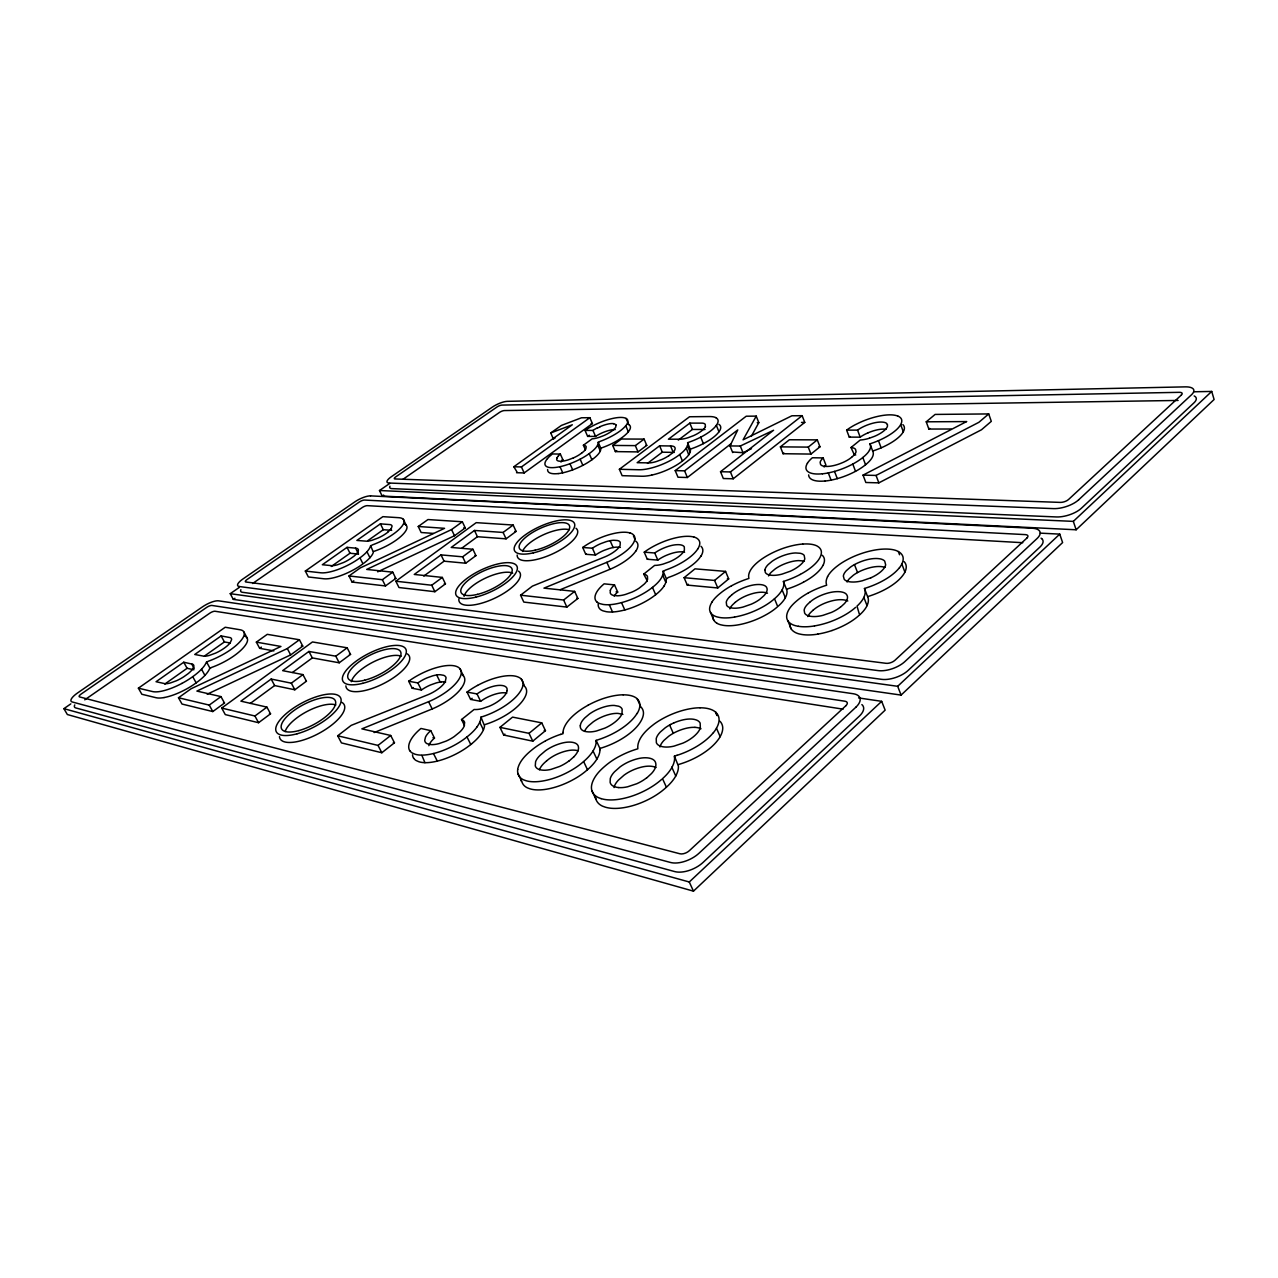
<?xml version="1.0" encoding="UTF-8"?>
<svg xmlns="http://www.w3.org/2000/svg" width="1278" height="1278" viewBox="0 0 1278 1278"><rect width="100%" height="100%" fill="white"/><g stroke="black" fill="none" stroke-linecap="round" stroke-linejoin="round"><path stroke-width="1.5" d="M563.039 732.438L563.007 733.7L560.611 734.467M477.557 685.407A39.938 16.215 -26.1 0 1 490.832 679.481A39.778 16.151 -26.1 0 1 503.692 676.174A37.861 15.368 -26.1 0 1 518.564 677.212A36.695 14.889 -26.1 0 1 521.36 679.161A39.538 16.039 -26.1 0 1 522.99 685.024A39.426 15.991 -26.1 0 1 519.747 692.309A37.749 15.32 -26.1 0 1 498.484 709.721A39.107 15.863 -26.1 0 1 483.212 716.415L480.959 717.134L484.538 725.856A39.011 16.167 -26.9 0 1 483.419 729.85A41.471 17.189 -26.9 0 1 480.863 734.307A37.861 15.703 -26.9 0 1 471.55 743.876M480.959 717.134L480.832 718.316A39.075 16.039 -26.9 0 1 479.697 722.278A41.551 17.045 -26.9 0 1 477.125 726.735M507.11 690.615L507.062 688.762A20.16 8.179 -26.1 0 0 504.299 686.03L503.772 685.855A23.164 9.393 -26.1 0 0 501.934 685.487L500.561 685.375A20.017 8.115 -26.1 0 0 493.244 686.334L491.391 686.861A23.691 9.617 -26.1 0 0 487.493 688.251L485.592 689.05A20.656 8.387 -26.1 0 0 477.029 693.938L467.029 692.085L470.608 699.417L480.624 701.318A20.624 8.451 -26.1 0 1 489.17 696.414L491.071 695.615A23.643 9.697 -26.2 0 1 494.953 694.242L496.807 693.714A19.985 8.179 -26.1 0 1 504.123 692.772L505.497 692.884A23.116 9.473 -26.2 0 1 506.775 693.123M507.11 690.615L506.439 692.74A20.144 8.179 -26.1 0 1 502.414 697.9L501.759 698.507A23.116 9.377 -26.1 0 1 499.554 700.312L498.771 700.887A20.16 8.179 -26.1 0 1 489.218 706.255L482.541 708.539A20.528 8.323 -26.1 0 1 474.122 709.482L461.534 719.53L464.489 725.505M614.047 787.567L614.207 786.897A22.94 10.895 -24.8 0 1 618.44 780.107L623.999 775.203A23.547 11.182 -24.8 0 1 634 769.58L635.102 769.148A26.918 12.812 -24.8 0 1 639.655 767.615L641.844 767.04A23.1 10.975 -24.8 0 1 650.662 766.209L651.54 766.305A26.902 12.796 -24.9 0 1 654.001 766.752L654.735 766.976A23.212 11.039 -24.8 0 1 656.061 767.503M370.588 545.546L373.352 552.256A30.624 9.649 -26.4 0 1 370.269 557.336L369.949 557.719A29.618 9.345 -26.4 0 1 362.968 563.838L359.965 557.831A29.666 9.25 -26.3 0 0 366.962 551.729L367.297 551.345A30.672 9.569 -26.3 0 0 370.412 546.265L372.281 544.939A30.129 9.313 -25.9 0 0 383.208 540.179A28.835 8.93 -25.9 0 0 400.813 527.622A30.177 9.329 -25.9 0 0 403.88 522.862A30.209 9.345 -25.9 0 0 403.289 519.267L403.145 519.108A28.723 8.882 -25.9 0 0 398.736 517.686L382.873 516.663L305.33 571.058L308.365 576.969L323.733 578.758A29.378 9.265 -26.4 0 0 332.104 578.119A30.752 9.697 -26.4 0 0 341.37 575.404A30.145 9.505 -26.4 0 0 352.536 570.371A27.796 8.77 -26.4 0 0 357.6 567.48A30.065 9.473 -26.4 0 0 361.754 564.716L362.297 564.317M610.357 590.308L610.213 592.848A19.026 7.333 -23.8 0 0 613.392 595.404L617.258 595.82A19.346 7.46 -23.8 0 0 625.453 594.446L632.019 592.065A18.835 7.269 -23.8 0 0 639.463 587.944L644.128 584.19A18.978 7.317 -23.8 0 0 646.396 581.602A19.282 7.444 -23.8 0 0 647.579 579.222L647.435 576.346A19.442 7.492 -23.8 0 0 643.713 574.126L654.655 565.387A19.122 7.253 -23.2 0 0 663.026 564.109L669.384 561.857A18.787 7.125 -23.2 0 0 678.123 557.016L678.794 556.505A21.534 8.163 -23.2 0 0 680.695 554.94L681.254 554.412A18.771 7.125 -23.2 0 0 684.401 550.099L684.305 546.92A18.771 7.125 -23.2 0 0 681.014 544.955L680.455 544.843A21.566 8.179 -23.2 0 0 678.506 544.668L677.1 544.684A18.659 7.061 -23.2 0 0 669.832 545.914L668.043 546.457A22.061 8.371 -23.2 0 0 664.352 547.815L662.563 548.566A19.25 7.301 -23.2 0 0 654.751 552.991L644.24 552.176L647.307 559.253L657.819 560.099A19.218 7.364 -23.2 0 1 665.614 555.658L667.404 554.924A22.03 8.451 -23.2 0 1 671.094 553.582L672.883 553.039A18.627 7.125 -23.2 0 1 680.136 551.824L681.557 551.824A21.534 8.243 -23.2 0 1 683.49 552L684.065 552.112A18.739 7.173 -23.2 0 1 684.593 552.24M651.684 475.096A31.135 10.448 -23 0 0 661.764 472.141A30.64 10.288 -23 0 0 673.155 467.013A28.02 9.409 -23 0 0 677.452 464.521A30.48 10.224 -23 0 0 681.861 461.47L682.356 461.086A30.049 10.08 -23 0 0 688.73 454.824L688.954 454.473A32.11 10.767 -23 0 0 690.136 452.124L690.232 451.821A30.209 10.128 -23 0 0 690.408 449.84L687.628 442.683L689.497 442.028A30.752 10.048 -22.7 0 0 700.711 437.156L701.398 436.804A29.394 9.617 -22.7 0 0 716.303 425.398L716.591 425.047M688.714 454.84L686.254 447.987A32.158 10.671 -23 0 0 687.452 445.655L687.548 445.335A30.257 10.048 -23 0 0 687.724 443.37L687.628 442.715M705.392 426.628L705.248 424.36A15.799 5.16 -22.6 0 0 702.421 423.13L689.832 423.114L668.426 439.201L681.126 439.201A15.863 5.192 -22.7 0 0 688.027 437.715L693.491 435.654A15.767 5.16 -22.7 0 0 699.577 432.347L700.184 431.948A18.307 5.991 -22.7 0 0 701.862 430.702L702.82 429.903A15.783 5.16 -22.6 0 0 705.392 426.628M428.833 745.665L429.264 744.547A20.895 8.658 -26.9 0 1 434.488 738.061L430.75 730.633L420.941 728.46A38.005 15.592 -26.9 0 0 412.938 736.655A40.225 16.518 -26.9 0 0 409.775 750.745M556.936 457.907L556.681 459.617A15.048 4.745 -23.9 0 0 559.013 461.134L559.429 461.182A17.557 5.527 -23.9 0 0 560.882 461.246L561.409 461.23A15.368 4.84 -23.9 0 0 568.295 459.84L573.439 457.875M164.031 697.58A31.615 10.24 -28.5 0 1 155.948 697.692L141.842 694.258L138.391 688.171L225.216 627.258L239.992 629.75A30.72 9.793 -27.9 0 1 243.97 632.035L247.197 638.153A32.349 10.432 -28 0 1 246.894 642.642A32.317 10.416 -28 0 1 242.868 648.297A30.88 9.952 -28 0 1 223.123 662.403A32.27 10.4 -28 0 1 211.605 667.42L209.496 668.905A32.956 10.655 -28.5 0 1 205.327 674.944L204.927 675.391A31.87 10.32 -28.5 0 1 196.812 682.388L195.55 683.315A32.349 10.464 -28.5 0 1 190.837 686.462A29.905 9.697 -28.5 0 1 185.31 689.641A32.429 10.496 -28.5 0 1 173.488 694.944A33.084 10.703 -28.5 0 1 164.063 697.548M592.449 459.361A27.637 8.802 -23.9 0 0 599.031 453.211A30.432 9.681 -23.9 0 0 600.309 451.006L600.42 450.719A28.42 9.042 -23.9 0 0 600.804 448.85L600.788 448.227M243.922 632.067A32.397 10.336 -27.9 0 1 243.619 636.524A32.365 10.32 -27.9 0 1 239.561 642.147A30.928 9.873 -27.9 0 1 219.768 656.237A32.317 10.304 -27.9 0 1 208.234 661.269L206.125 662.755A33.004 10.559 -28.4 0 1 201.924 668.761L201.525 669.209A31.918 10.224 -28.4 0 1 193.393 676.19L192.115 677.1A32.397 10.384 -28.4 0 1 187.387 680.247A29.953 9.601 -28.4 0 1 181.859 683.426M547.463 458.594A30.352 9.569 -23.9 0 0 545.722 461.038L545.578 461.326A28.979 9.138 -23.9 0 0 546.281 466.374A28.308 8.914 -23.9 0 0 555.515 467.444A27.157 8.563 -23.9 0 0 560.004 466.694A29.186 9.202 -23.9 0 0 569.956 463.722L570.611 463.467A29.378 9.25 -23.9 0 0 580.148 459.185A28.1 8.85 -23.9 0 0 589.206 453.626L589.733 453.227A27.669 8.722 -23.9 0 0 596.363 447.076A30.48 9.601 -23.9 0 0 597.657 444.888L597.769 444.6A28.451 8.962 -23.9 0 0 598.152 442.731L599.893 441.469A28.643 8.898 -23.5 0 0 611.076 436.533A27.733 8.627 -23.5 0 0 625.709 425.766M864.471 588.487L864.823 589.557A42.238 18.084 -21.1 0 1 864.088 596.874L863.864 597.417A40.896 17.525 -21.1 0 1 857.011 606.123L859.583 614.958L860.238 614.351A40.832 17.652 -21.1 0 0 867.059 605.612L867.283 605.069A42.174 18.227 -21.1 0 0 868.018 597.689L864.471 588.487L866.979 587.656A41.535 17.365 -20.5 0 0 882.235 581.139A40.161 16.806 -20.5 0 0 899.472 567.64M867.634 596.634L870.126 595.82A41.455 17.509 -20.5 0 0 885.366 589.302A40.081 16.933 -20.5 0 0 902.54 575.771A38.883 16.438 -20.5 0 0 904.904 572.113L905.144 571.617A41.455 17.509 -20.5 0 0 905.958 564.812A41.647 17.588 -20.5 0 0 904.041 561.585M899.536 567.624A38.963 16.294 -20.5 0 0 901.853 563.997L902.076 563.486A41.535 17.365 -20.5 0 0 902.923 556.729A41.727 17.461 -20.5 0 0 898.322 551.537A38.835 16.231 -20.5 0 0 894.073 549.923A41.2 17.237 -20.5 0 0 882.044 549.173A38.979 16.294 -20.5 0 0 875.047 550.019L874.152 550.179A41.215 17.237 -20.5 0 0 853.448 556.633A43.117 18.052 -20.5 0 0 846.611 560.02A38.628 16.135 -20.5 0 0 838.943 564.796L836.243 566.857A39.922 16.694 -20.5 0 0 827.537 576.65M751.496 448.674L742.997 452.716L732.965 452.013M732.693 452.588L729.994 445.942L737.773 429.919L684.593 470.847L675.215 470.624L677.995 477.237L687.372 477.509L731.208 443.61M783.686 582.433A40.337 16.614 -22.3 0 1 782.392 589.382L782.136 589.909A39.043 16.087 -22.3 0 1 774.5 598.743L777.727 606.603A38.979 16.215 -22.2 0 0 785.347 597.737L785.603 597.225A40.257 16.758 -22.3 0 0 786.849 590.244L783.414 581.442L785.778 580.659A39.618 15.991 -21.7 0 0 800.316 574.413M672.276 766.768L671.909 767.439A44.011 20.72 -24.8 0 1 663.298 777.951L662.515 778.653L666.413 787.232L667.18 786.513A43.915 20.879 -24.8 0 0 675.774 775.986L676.11 775.299A45.369 21.55 -24.8 0 0 678.378 766.001L674.417 756.145L677.052 755.298M391.228 528.725L392.058 526.185A15.416 4.777 -25.9 0 0 390.349 524.635L380.429 523.852L356.866 540.434L366.882 541.217A15.432 4.777 -25.9 0 0 372.249 540.195L378.096 538.022A15.368 4.761 -25.9 0 0 384.279 534.731L384.918 534.316A17.892 5.527 -25.9 0 0 386.755 533.038L387.841 532.191M751.288 436.373L758.812 422.667L756.225 416.117L746.224 416.213L675.215 470.624M756.225 416.117L743.077 439.824L791.897 415.781L802.153 415.685L804.757 422.411L733.221 478.787L723.316 478.515L720.536 471.71L773.589 430.239L740.297 446.022L729.994 445.942M517.702 769.532A42.446 18.978 -25.8 0 0 517.878 773.366L521.791 781.385A44.251 19.985 -25.8 0 0 524.044 785.475A40.097 18.1 -25.8 0 0 527.479 787.887L529.779 788.766A41.791 18.866 -25.8 0 0 544.316 789.532A43.468 19.617 -25.8 0 0 558.166 786.258A42.589 19.218 -25.8 0 0 574.141 779.117A39.346 17.796 -25.8 0 0 581.123 774.74A42.525 19.186 -25.8 0 0 586.65 770.41L587.401 769.787A41.966 18.946 -25.8 0 0 596.874 759.132L597.241 758.493A43.372 19.569 -25.8 0 0 599.957 749.771M587.481 769.707L583.631 761.528A42.046 18.803 -25.8 0 0 593.072 750.969L593.423 750.33A43.452 19.41 -25.8 0 0 596.187 741.655M690.312 449.153L692.181 448.498A30.704 10.144 -22.6 0 0 703.363 443.626L704.05 443.274A29.362 9.697 -22.6 0 0 718.923 431.836L719.21 431.501A30.608 10.112 -22.6 0 0 720.728 427.14A30.688 10.144 -22.6 0 0 718.859 424.328M812.856 610.373L810.508 612.625A21.311 9.218 -21.1 0 0 807.84 616.571M573.742 756.911L569.141 760.969M729.562 596.89L731.895 594.765M809.629 602.353L807.281 604.59A21.359 9.138 -21.2 0 0 804.15 610.133L804.629 613.057A21.582 9.25 -21.1 0 0 809.23 616.06M70.817 703.874L63.9 708.651L67.351 714.53L693.475 891.149L885.143 710.137L881.676 701.334L858.592 697.916M239.258 587.449L230.248 593.679L233.299 599.382L901.086 695.088L1062.609 542.559L1059.75 534.124L1040.228 533.134M389.822 483.388L379.486 490.528L382.202 496.072L1076.14 529.779L1214.1 399.503L1211.72 391.435L1194.147 391.771M63.9 708.651L689.273 881.996L881.676 701.334M230.248 593.679L897.683 686.302L1059.75 534.124M379.486 490.528L1073.328 521.376L1211.72 391.435M735.106 602.449L732.789 604.59A20.304 8.451 -22.3 0 0 729.802 608.839M1078.616 499.858L1191.479 394.79A18.02 6.678 -16.7 0 0 1185.329 386.867L507.382 401.34A11.598 3.243 -24.4 0 0 492.413 407.075L391.34 476.726A12.077 3.499 -25.4 0 0 389.135 483.036L1053.551 508.612A18.675 7.62 -17.7 0 0 1078.6 499.858M546.601 760.841L543.837 763.381A21.87 9.857 -25.8 0 0 539.46 769.771M666.317 787.296L665.646 787.903A42.797 20.368 -24.8 0 1 652.675 797.2A44.778 21.279 -24.8 0 1 635.853 804.693A45.529 21.63 -24.8 0 1 621.06 808.047A43.867 20.863 -24.8 0 1 605.165 807.121L602.593 806.178A42.094 20.017 -24.9 0 1 597.928 802.776A46.487 22.093 -24.8 0 1 595.899 799.181L591.938 790.778A44.442 20.927 -24.8 0 1 591.458 786.673A45.736 21.534 -24.8 0 1 594.605 777.759A42.302 19.905 -24.8 0 1 598.328 772.615L598.903 771.96A45.241 21.311 -24.8 0 1 604.27 766.752L604.941 766.177A43.548 20.48 -24.8 0 1 618.217 756.959L619.223 756.432A47.254 22.269 -24.8 0 1 627.242 752.582A44.091 20.752 -24.8 0 1 635.294 749.579L637.834 748.78L637.786 747.438A45.273 20.927 -23.8 0 1 640.597 737.997A42.749 19.745 -23.9 0 1 651.221 726.367L654.288 723.971A41.359 19.09 -23.9 0 1 662.851 718.571A46.184 21.375 -23.8 0 1 669.337 715.313L670.279 714.897A44.139 20.4 -23.9 0 1 692.021 708.443L692.964 708.3A41.854 19.33 -23.8 0 1 699.194 707.788L700.04 707.772M546.649 760.809L549.268 758.749A22.397 10.096 -25.8 0 1 558.869 753.413L559.924 752.998A25.56 11.55 -25.8 0 1 564.205 751.528L566.266 750.985A22.014 9.92 -25.8 0 1 574.445 750.138L575.244 750.218A25.64 11.582 -25.8 0 1 577.48 750.633L578.151 750.825M646.7 777.935L651.381 773.637A23.595 11.103 -24.8 0 0 654.144 770.075A23.435 11.039 -24.8 0 0 655.422 767.343L655.758 766.001A27.669 13.02 -24.9 0 0 655.87 764.068L655.502 762.359A23.26 10.943 -24.8 0 0 650.917 758.557L650.183 758.349A26.966 12.7 -24.8 0 0 647.722 757.902L646.844 757.822A23.148 10.895 -24.8 0 0 638.01 758.669L635.821 759.244A26.966 12.716 -24.8 0 0 631.268 760.793L630.166 761.225A23.595 11.103 -24.8 0 0 620.134 766.848L614.574 771.752A22.972 10.815 -24.8 0 0 610.293 778.51L610.117 782.296A23.228 10.927 -24.8 0 0 613.999 786.497L614.686 786.753A27.046 12.716 -24.8 0 0 617.018 787.344L618.728 787.567M840.461 607.242L844.407 603.599A21.934 9.393 -21.1 0 0 846.563 600.644A21.774 9.329 -21.1 0 0 847.394 598.439L847.506 597.385A25.704 11.007 -21.2 0 0 847.282 595.883L846.627 594.574A21.63 9.25 -21.1 0 0 841.403 591.938L840.636 591.81A25.065 10.735 -21.1 0 0 838.096 591.634L837.218 591.634A21.518 9.202 -21.1 0 0 828.527 592.88L826.419 593.471A25.065 10.751 -21.1 0 0 822.137 594.973L821.099 595.388A21.918 9.377 -21.1 0 0 812.025 600.42L809.773 602.226M851.627 457.284L853.656 455.495A17.78 6.438 -20.9 0 0 856.052 451.709L855.541 449.329A18.371 6.662 -20.9 0 0 851.02 447.524L860.238 440.015A18.116 6.438 -20.6 0 0 869.391 438.226M951.04 429.009L928.85 429.057L926.246 421.804L935.113 414.423L988.725 413.928L991.297 421.357L981.472 429.775L878.849 482.86L865.829 482.493L863.049 475.112L966.583 421.58M583.551 761.592L582.88 762.167A42.605 19.042 -25.8 0 1 577.241 766.544A39.426 17.652 -25.8 0 1 570.244 770.922A42.669 19.074 -25.8 0 1 554.269 778.078A43.548 19.458 -25.8 0 1 540.402 781.353A41.87 18.723 -25.8 0 1 525.849 780.65L523.549 779.804A40.177 17.956 -25.8 0 1 520.114 777.423A44.347 19.825 -25.7 0 1 517.878 773.366M774.436 598.791L773.861 599.286A39.554 16.31 -22.3 0 1 768.973 603.056A36.599 15.112 -22.3 0 1 762.71 606.938A39.618 16.326 -22.3 0 1 747.918 613.568A40.433 16.662 -22.3 0 1 734.562 617.05M988.725 413.928L978.884 422.315L876.053 475.432L863.049 475.112M812.984 610.245L815.236 608.456A21.886 9.457 -21.1 0 1 824.294 603.408L825.332 602.992A25.017 10.831 -21.1 0 1 829.614 601.507L831.706 600.916A21.486 9.281 -21.1 0 1 840.381 599.686L841.275 599.701A25.017 10.831 -21.1 0 1 843.815 599.893L844.582 600.005A21.582 9.329 -21.1 0 1 847.777 601.011M624.782 609.973A36.838 14.346 -23.8 0 0 644.256 602.162A35.64 13.882 -23.8 0 0 655.662 594.717L656.365 594.158A35.129 13.691 -23.7 0 0 664.081 586.027M413.673 758.189A36.806 15.256 -27 0 0 416.117 760.522L418.864 761.736A40.001 16.582 -26.9 0 0 424.935 762.678L425.622 762.678A37.397 15.512 -27 0 0 430.814 762.327A41.263 17.093 -26.9 0 0 437.3 761.113A39.714 16.454 -26.9 0 0 458.003 752.95A38.436 15.943 -26.9 0 0 470.767 744.531L471.566 743.876M597.018 602.018A34.202 13.195 -23.8 0 0 599.909 603.647L602.928 604.398A37.174 14.33 -23.8 0 0 609.255 604.718L609.957 604.67A34.746 13.403 -23.8 0 0 615.165 604.031A38.34 14.777 -23.8 0 0 621.523 602.625A36.902 14.234 -23.8 0 0 641.045 594.829A35.704 13.77 -23.8 0 0 652.467 587.385L653.17 586.826A35.193 13.579 -23.7 0 0 660.918 578.71A38.532 14.857 -23.8 0 0 662.675 575.068A36.247 13.978 -23.8 0 0 663.09 571.873L665.151 570.212A36.423 13.802 -23.2 0 0 679.433 563.965A35.161 13.339 -23.2 0 0 697.804 548.885M928.85 429.057L929.681 428.37M424.935 762.678L421.772 755.122A37.461 15.384 -26.9 0 0 426.964 754.755A41.327 16.949 -26.9 0 0 433.466 753.525A39.778 16.326 -26.9 0 0 454.201 745.33A38.5 15.815 -26.9 0 0 466.997 736.911L467.796 736.272A37.941 15.576 -26.9 0 0 477.173 726.719M825.205 481.023A32.285 11.837 -20.9 0 0 831.083 480.129A35.8 13.099 -20.9 0 0 837.298 478.643L838.08 478.419A33.787 12.381 -20.9 0 0 843.496 476.662A35.033 12.828 -20.9 0 0 855.541 471.326L856.244 470.943A32.461 11.901 -20.9 0 0 861.532 467.732A34.554 12.652 -20.9 0 0 865.557 464.745L866.149 464.249A32.829 12.013 -20.9 0 0 872.267 457.364A35.065 12.828 -20.9 0 0 872.986 451.805L869.967 443.865L872.091 443.131A33.244 11.806 -20.6 0 0 878.465 440.638L879.248 440.303A35.097 12.46 -20.6 0 0 884.616 437.715A33.036 11.726 -20.6 0 0 900.655 424.631M532.782 741.16L545.45 730.665L541.744 722.869L512.558 717.118L499.954 727.358L503.692 735.026L532.782 741.16L529.028 733.348L499.954 727.358M717.757 587.96L728.684 578.902L725.553 571.394L695.008 568.838L684.113 577.688L687.276 585.084L717.757 587.96L714.578 580.436L684.113 577.688M822.409 473.803A32.349 11.726 -21 0 0 828.304 472.908A35.864 12.988 -20.9 0 0 834.518 471.406L835.301 471.183A33.851 12.269 -21 0 0 840.732 469.409A35.081 12.716 -21 0 0 852.793 464.058L853.496 463.674A32.525 11.79 -20.9 0 0 858.784 460.479A34.602 12.54 -21 0 0 862.826 457.492L863.417 456.997A32.877 11.917 -20.9 0 0 869.567 450.144M529.028 733.348L541.744 722.869M714.578 580.436L725.553 571.394M851.02 447.524L854.119 454.345M503.692 735.026L504.858 734.083M687.276 585.084L688.283 584.254M735.249 602.321L737.454 600.612A20.799 8.658 -22.2 0 1 746.176 595.804L747.167 595.404A23.739 9.889 -22.2 0 1 751.224 593.982L753.189 593.407A20.432 8.499 -22.2 0 1 761.273 592.225L762.087 592.225A23.803 9.92 -22.3 0 1 764.404 592.401L765.778 592.641A20.432 8.499 -22.2 0 1 767.487 593.216M732.022 594.637L734.243 592.928A20.831 8.579 -22.3 0 1 742.997 588.12L743.972 587.72A23.787 9.809 -22.3 0 1 748.045 586.283L750.01 585.723A20.48 8.435 -22.3 0 1 758.11 584.509L758.924 584.509A23.851 9.841 -22.3 0 1 761.241 584.669L762.599 584.909A20.464 8.435 -22.3 0 1 766.544 587.257L767.024 588.503A24.458 10.08 -22.3 0 1 767.104 589.925L766.928 590.931A20.72 8.547 -22.3 0 1 763.781 595.82L759.867 599.286A20.272 8.371 -22.3 0 1 751.24 604.19L743.109 607.034A20.48 8.451 -22.3 0 1 734.946 608.216L733.348 608.168A23.915 9.841 -22.3 0 1 731.128 607.881L730.473 607.737A20.464 8.435 -22.3 0 1 726.655 605.325L726.255 602.146A20.336 8.387 -22.3 0 1 729.546 596.89M810.955 454.073L819.965 446.821L817.297 439.872L789.405 439.76L780.395 446.869L783.094 453.722L810.955 454.073L808.255 447.108L780.395 446.869M808.255 447.108L817.297 439.872M643.713 574.126L647.339 580.947M851.563 457.348L849.694 458.754A17.876 6.486 -20.9 0 1 846.148 460.911A17.588 6.374 -20.9 0 1 842.937 462.476L840.317 463.547A21.263 7.7 -21 0 1 837.585 464.505L836.707 464.777A18.291 6.63 -21 0 1 827.809 466.422L827.09 466.438A20.895 7.572 -20.9 0 1 825.061 466.358L824.47 466.294A17.924 6.502 -21 0 1 820.572 464.473L820.156 462.444A17.972 6.518 -21 0 1 820.955 460.479A18.435 6.678 -21 0 1 823.176 457.923L825.907 465.032A18.403 6.741 -20.9 0 0 824.118 466.981M783.094 453.722L783.925 453.067M408.672 681.238L417.858 682.931A19.809 7.668 -26.7 0 1 427.044 677.867L432.539 675.902A19.33 7.476 -26.6 0 1 436.661 674.976L437.427 674.864A19.362 7.492 -26.6 0 1 440.239 674.72L443.69 675.327A19.346 7.492 -26.6 0 1 446.07 677.883L445.239 681.669A19.33 7.492 -26.6 0 1 441.166 686.558L440.527 687.133A21.982 8.499 -26.7 0 1 438.466 688.778A20.304 7.86 -26.7 0 1 428.306 694.593L351.194 725.377L337.68 735.777L341.434 742.901L381.818 752.742L394.455 742.79L390.701 735.473L361.85 728.859L429.216 701.446A36.487 14.122 -26.7 0 0 457.652 681.174A37.861 14.649 -26.7 0 0 461.086 674.289A37.909 14.665 -26.7 0 0 459.952 668.745A35.145 13.595 -26.6 0 0 457.556 666.876A36.311 14.042 -26.6 0 0 443.77 665.982A38.244 14.809 -26.7 0 0 431.597 669.193A38.228 14.809 -26.7 0 0 418.098 675.295A35.688 13.802 -26.7 0 0 408.672 681.238L412.219 688.267L421.405 690.024A19.777 7.732 -26.7 0 1 430.558 684.944L436.054 682.995A19.282 7.54 -26.7 0 1 440.191 682.069L440.942 681.957M620.373 547.383L616.747 547.112A17.972 6.614 -23.9 0 0 609.095 548.55L603.855 550.451A18.419 6.789 -23.9 0 0 595.468 555.051L585.755 554.285L582.704 547.479L592.417 548.214A18.451 6.725 -23.9 0 1 600.82 543.613L606.076 541.696A18.004 6.566 -23.9 0 1 610.117 540.69A17.908 6.534 -23.9 0 1 613.728 540.259L617.338 540.498A18.02 6.582 -23.9 0 1 620.261 542.367L620.118 545.402A18.004 6.566 -23.9 0 1 616.891 549.54L616.331 550.035A20.464 7.46 -23.9 0 1 614.542 551.473A18.914 6.901 -23.9 0 1 605.261 556.729L532.399 586.123L520.577 595.197L523.804 602.082L566.857 607.098L577.864 598.455L574.653 591.379L543.949 588.136L607.481 562.064A33.979 12.397 -23.9 0 0 632.674 544.204A35.257 12.86 -23.9 0 0 634.91 538.533M337.68 735.777L378.016 745.409L390.701 735.473M520.577 595.197L563.63 600.021L574.653 591.379M720.536 471.71L730.441 471.949L802.153 415.685M686.03 448.338A30.081 9.984 -23 0 1 679.704 454.521L679.225 454.888A30.528 10.144 -23 0 1 674.736 458.003A28.052 9.329 -23 0 1 670.423 460.495A30.688 10.192 -23 0 1 659.017 465.623A31.183 10.352 -23 0 1 648.92 468.595A29.873 9.92 -23 0 1 638.952 469.761L619.367 469.282L622.13 475.672L641.716 476.231A29.825 10.016 -23 0 0 651.668 475.112M668.905 455.687L671.637 453.594A16.263 5.4 -23 0 0 674.848 449.776L675.04 449.121A18.835 6.246 -23 0 0 675.04 447.891L674.816 447.38A15.991 5.304 -23 0 0 671.589 445.99L659.608 445.814L637.147 462.7L649.767 462.892A15.975 5.304 -23 0 0 656.684 461.438L662.18 459.361A15.767 5.24 -23 0 0 668.793 455.687M581.586 453.163L579.365 454.712A14.969 4.713 -23.9 0 1 576.202 456.55L575.531 456.901A14.969 4.713 -23.9 0 1 573.375 457.907M647.467 463.387L662.292 452.188L674.273 452.412M678.314 440.111L692.436 429.44L705.025 429.504M581.602 453.147L583.119 451.949A15.112 4.761 -23.9 0 0 585.005 450.096A14.937 4.697 -23.9 0 0 585.899 448.754L586.187 446.741A15.432 4.856 -23.9 0 0 583.407 445.223L592.161 438.833A15.208 4.729 -23.5 0 0 599.302 437.3L603.599 435.67A14.809 4.601 -23.5 0 0 606.315 434.408A14.969 4.649 -23.5 0 0 610.564 431.932L611.124 431.565A17.093 5.304 -23.6 0 0 612.673 430.398L613.136 430.015A14.889 4.633 -23.5 0 0 615.804 426.932L615.932 424.775M638.01 451.901L646.748 445.383L644.096 439.105L621.412 439.009L612.705 445.431L615.373 451.613L638.01 451.901L635.342 445.623L612.705 445.431M619.367 469.282L689.545 416.756L709.434 416.564A29.138 9.521 -22.6 0 1 715.776 417.618M635.342 445.623L644.096 439.105M292.502 672.452L312.311 657.914L339.213 662.787L350.539 654.384L347.153 647.802L312.471 641.955L221.701 708.076L225.279 714.594L258.555 722.709L270.537 713.811L266.926 707.133L240.903 701.159L271.16 679.049L291.336 683.171L302.934 674.608L306.416 681.222L294.835 689.785L274.642 685.551L250.264 703.443M462.077 547.974L477.413 536.712L506.072 538.837L516.088 531.408L513.149 525.034L476.231 522.654L395.845 581.218L398.976 587.529L434.887 591.714L445.447 583.87L442.316 577.416L414.264 574.445L441.038 554.892L462.652 556.825L472.908 549.252L475.927 555.642L465.703 563.215L444.073 561.186L423.801 576.074M221.701 708.076L254.929 715.999L266.926 707.133M302.934 674.608L282.662 670.646L308.925 651.445L335.794 656.189L347.153 647.802M395.845 581.218L431.74 585.244L442.316 577.416M472.908 549.252L451.214 547.447L474.473 530.45L503.101 532.447L513.149 525.034M615.373 451.613L616.731 450.607M558.214 473.595A27.11 8.642 -23.9 0 0 562.735 472.828A29.154 9.281 -23.9 0 0 572.688 469.873L573.327 469.617A29.33 9.329 -23.9 0 0 582.848 465.352A28.068 8.93 -23.9 0 0 591.89 459.776L592.433 459.393M273.859 650.901L259.674 648.329L256.351 642.131L280.936 646.46L191.125 688.73L178.489 697.756L182.003 704.05L212.803 711.558L224.497 703.044L220.966 696.606L196.892 691.078L287.31 648.553L299.435 639.767L302.758 646.109L290.665 654.911L207.196 694.194M433.322 533.405L421.149 532.511L418.241 526.488L444.568 528.325L360.22 567.943L348.99 575.963L352.073 582.065L385.477 585.947L395.829 578.423L392.745 572.177L366.69 569.429L451.565 529.571L462.348 521.759L465.256 527.926L454.505 535.738L377.681 571.825M178.489 697.756L209.241 705.089L220.966 696.606M348.99 575.963L382.362 579.701L392.745 572.177M554.971 438.194L553.326 438.817L550.738 432.954L572.32 424.775L513.836 466.758L517.175 472.269M516.536 472.716L524.14 472.94L592.401 423.593L589.845 417.698L581.49 417.778L561.393 425.43L550.738 432.954M513.836 466.758L521.424 466.949L589.845 417.698M259.674 648.329L261.367 647.115M352.073 582.065L353.83 580.803M256.351 642.131L267.262 634.335L299.435 639.767M418.241 526.488L427.954 519.555L462.348 521.759M359.294 558.31L358.83 558.63A30.113 9.393 -26.3 0 1 354.581 561.457A27.828 8.69 -26.3 0 1 349.501 564.365A30.177 9.409 -26.3 0 1 338.335 569.381A30.784 9.601 -26.3 0 1 329.085 572.097A29.426 9.186 -26.3 0 1 320.682 572.784L305.33 571.058M553.326 438.817L554.317 438.114M164.814 684.049L187.099 668.298L193.905 669.768M204.464 656.045L224.401 641.955L230.216 642.994M331.29 566.458L349.996 553.246L358.223 554.045M367.729 540.706L383.304 529.715L391.691 530.322M183.744 662.228L156.044 681.717L165.134 683.714A16.774 5.384 -28.4 0 0 170.453 682.931L176.572 680.695A16.614 5.32 -28.4 0 0 183.904 676.685L187.962 673.794A16.981 5.431 -28.4 0 0 192.227 669.624L192.818 668.761A20.049 6.422 -28.4 0 0 193.489 667.515L193.825 666.413A16.758 5.368 -28.4 0 0 192.706 664.24L183.744 662.228L187.099 668.298M221.142 635.917L194.751 654.48L204.049 656.221A16.55 5.288 -27.9 0 0 209.384 655.406L215.455 653.17A16.486 5.256 -27.9 0 0 222.116 649.607L222.819 649.144A19.186 6.118 -27.9 0 0 224.88 647.722L226.126 646.764A16.534 5.272 -27.9 0 0 230.2 642.754L231.59 639.687A16.534 5.272 -27.9 0 0 230.344 637.658L221.142 635.917L224.401 641.955M347.041 547.351L322.328 564.732L332.2 565.707A15.592 4.872 -26.3 0 0 337.568 564.732L343.447 562.544A15.432 4.824 -26.3 0 0 350.22 558.853L353.846 556.281A15.879 4.952 -26.3 0 0 356.131 554.221A15.767 4.92 -26.3 0 0 357.393 552.687L357.84 551.952A18.627 5.815 -26.4 0 0 358.271 550.914L358.383 550.019A15.576 4.856 -26.3 0 0 356.77 548.358A16.933 5.288 -26.3 0 0 355.588 548.15L347.041 547.351L349.996 553.246M233.299 599.382L234.912 598.264M382.202 496.072L383.656 495.065M84.747 699.833L209.736 613.216A4.313 1.31 -27.6 0 1 215.039 611.251L843.097 709.162M252.645 583.487L362.153 507.59A4.042 1.198 -25.9 0 1 367.265 505.657L1022.751 542.703M402.937 479.33L499.458 412.443A3.834 1.086 -24.4 0 1 504.411 410.558L1178.108 400.445M626.044 418.449A27.509 8.547 -23.5 0 0 612.114 418.577A29.17 9.074 -23.5 0 0 602.401 421.532A29.202 9.09 -23.5 0 0 592.593 425.925A27.126 8.435 -23.5 0 0 585.915 429.839L585.036 430.414L587.64 436.389L588.503 435.798A27.094 8.499 -23.5 0 1 589.398 435.223M808.431 592.88L809.325 592.401A43.915 18.835 -21.1 0 1 816.706 588.87A40.976 17.541 -21.1 0 1 824.262 585.995L826.674 585.196L826.387 584.158A42.286 17.684 -20.5 0 1 827.617 576.634M545.323 741L544.38 741.512A41.487 18.531 -25.8 0 0 531.52 750.234L530.849 750.777A41.215 18.419 -25.8 0 0 521.536 760.554A43.5 19.458 -25.8 0 0 517.686 769.532M659.959 746.943A22.876 10.671 -23.9 0 1 664.017 740.329L668.698 736.256A22.844 10.655 -23.8 0 1 673.298 733.3L674.273 732.773A22.844 10.655 -23.8 0 1 677.356 731.288L679.497 730.393A26.598 12.429 -23.8 0 1 683.97 728.875L685.056 728.572A22.764 10.607 -23.8 0 1 694.928 727.358M673.666 722.997L675.822 722.102A26.646 12.333 -23.9 0 1 680.295 720.584L681.382 720.281A22.812 10.528 -23.8 0 1 691.27 719.035L692.133 719.099A26.439 12.221 -23.9 0 1 694.625 719.482L696.063 719.881A22.828 10.543 -23.8 0 1 700.152 723.14L700.328 727.821A22.796 10.543 -23.8 0 1 696.574 733.828L695.168 735.233A26.455 12.205 -23.9 0 1 692.724 737.326L691.845 737.981A22.748 10.512 -23.8 0 1 682.979 743.109L673.953 746.144A22.844 10.559 -23.9 0 1 665.055 747.023L663.33 746.847A26.55 12.253 -23.8 0 1 660.966 746.32L660.279 746.08A22.716 10.496 -23.9 0 1 656.365 742.71L656.221 738.62A22.908 10.591 -23.9 0 1 660.295 732.038L664.991 727.981A22.892 10.575 -23.9 0 1 669.592 725.025L670.583 724.482M731.527 585.787L732.39 585.324A40.401 16.662 -22.3 0 1 746.624 579.19L748.908 578.439L748.732 577.448A40.305 16.279 -21.7 0 1 750.442 570.308A37.877 15.288 -21.7 0 1 769.276 554.476A39.57 15.975 -21.7 0 1 782.535 548.55A38.995 15.735 -21.7 0 1 789.373 546.425A40.928 16.534 -21.7 0 1 795.363 545.035L796.226 544.875A36.838 14.857 -21.7 0 1 802.728 544.045M847.074 582.001A21.359 9.026 -20.5 0 1 849.439 578.646L853.432 575.164A21.343 9.01 -20.5 0 1 857.538 572.56L858.449 572.081A21.343 9.01 -20.5 0 1 861.324 570.675L863.273 569.876A24.841 10.512 -20.5 0 1 867.49 568.406L868.529 568.087A21.263 8.978 -20.5 0 1 878.194 566.505L879.088 566.505A24.649 10.416 -20.5 0 1 881.628 566.649L883.146 566.873A21.279 8.978 -20.5 0 1 885.079 567.4M870.845 577.8L862.346 580.755A21.327 8.93 -20.5 0 1 853.608 582.033L851.851 582.001A24.793 10.352 -20.5 0 1 849.407 581.762L848.672 581.618A21.215 8.882 -20.5 0 1 844.199 579.254L843.352 576.09A21.391 8.946 -20.5 0 1 846.324 570.691L850.333 567.224A21.375 8.93 -20.5 0 1 854.471 564.604L855.365 564.125A21.375 8.93 -20.5 0 1 858.193 562.767L860.206 561.921A24.889 10.416 -20.5 0 1 864.423 560.435L865.462 560.131A21.295 8.898 -20.5 0 1 875.142 558.518L876.021 558.502A24.681 10.336 -20.6 0 1 878.577 558.646L880.079 558.853A21.311 8.914 -20.5 0 1 884.711 561.138L885.654 564.764A21.295 8.914 -20.5 0 1 882.89 569.684L881.724 570.867A24.697 10.32 -20.6 0 1 879.631 572.656L878.865 573.231A21.247 8.882 -20.5 0 1 870.845 577.8M872.65 451.054L874.775 450.319A33.18 11.901 -20.5 0 0 881.149 447.843L881.932 447.508A35.049 12.556 -20.5 0 0 887.267 444.92A32.988 11.837 -20.5 0 0 903.274 431.804M560.243 589.701L610.58 569.045A33.931 12.508 -23.9 0 0 635.709 551.169M374.15 732.55L432.843 708.683A36.423 14.25 -26.7 0 0 461.198 688.395M599.893 426.724L600.596 426.421A17.381 5.416 -23.5 0 1 603.52 425.318L604.238 425.079A14.857 4.617 -23.5 0 1 610.564 423.625L611.651 423.561A17.093 5.32 -23.6 0 1 613.12 423.577L613.552 423.609M868.05 432.827L868.896 432.475A20.72 7.444 -20.5 0 1 872.411 431.181L873.273 430.894A17.668 6.342 -20.5 0 1 881.357 429.216L882.81 429.136A20.336 7.301 -20.5 0 1 884.855 429.168A17.828 6.39 -20.5 0 1 886.037 429.28M373.543 551.505L375.237 550.914A30.097 9.409 -25.9 0 0 386.148 546.169A28.787 9.01 -25.9 0 0 403.72 533.581A30.129 9.409 -25.9 0 0 406.771 528.804A30.161 9.425 -25.9 0 0 406.164 525.178L403.305 519.267M664.033 586.027A38.468 14.985 -23.8 0 0 665.822 582.353A36.183 14.09 -23.8 0 0 666.237 579.142L668.298 577.48A36.375 13.93 -23.2 0 0 682.548 571.25A35.097 13.451 -23.2 0 0 700.855 556.122M786.577 589.238L788.925 588.455A39.554 16.119 -21.6 0 0 803.447 582.209M484.65 724.674L486.918 723.939A39.043 15.991 -26.1 0 0 502.158 717.277A37.685 15.448 -26.1 0 0 523.325 699.833A39.362 16.135 -26.2 0 0 526.552 692.532A39.474 16.167 -26.2 0 0 524.891 686.606A36.631 15.001 -26.1 0 0 524.635 686.302M869.391 438.21L874.599 436.293A17.764 6.31 -20.6 0 0 882.539 431.9L883.114 431.469A20.368 7.221 -20.6 0 0 884.743 430.095L885.207 429.648A17.732 6.294 -20.6 0 0 887.491 426.021L887.411 424.631M596.155 741.671L596.155 740.377L598.631 739.579A42.478 18.691 -24.9 0 0 614.255 732.901A40.608 17.876 -24.9 0 0 637.099 713.332M599.941 749.771L599.925 748.477L602.401 747.678A42.398 18.835 -24.9 0 0 617.993 741.016A40.529 18.02 -24.9 0 0 640.757 721.415A42.414 18.851 -24.9 0 0 643.473 713.38A42.478 18.882 -24.9 0 0 640.773 706.83L637.179 698.81A42.557 18.723 -24.9 0 1 637.147 713.539M678.219 764.627L680.854 763.797A44.379 20.704 -23.8 0 0 697.277 756.8A42.909 20.033 -23.8 0 0 717.086 741.096A41.631 19.442 -23.8 0 0 720.169 736.671L716.479 728.204A44.714 20.656 -23.9 0 0 719.067 719.083A44.682 20.656 -23.9 0 0 715.6 712.15A41.583 19.202 -23.8 0 0 711.734 709.753A44.123 20.4 -23.9 0 0 700.024 707.788M598.232 603.839A37.254 14.505 -23.8 0 0 600.197 609.271A34.139 13.307 -23.8 0 0 603.168 610.9L606.187 611.667A37.11 14.457 -23.8 0 0 612.529 612.002L613.216 611.954A34.682 13.515 -23.8 0 0 618.424 611.331A38.276 14.905 -23.8 0 0 624.782 609.941L621.523 602.625M591.091 423.609L592.401 423.593M757.247 422.667L758.812 422.667M801.498 422.427L804.757 422.411M926.246 421.804L966.551 421.58M585.036 430.414L592.96 430.414A15.288 4.745 -23.5 0 1 597.161 427.986M868.05 432.827A18.164 6.518 -20.5 0 0 860.19 437.156L849.279 437.124L846.627 430.127L857.554 430.111A18.196 6.454 -20.6 0 1 865.414 425.782L866.26 425.43A20.752 7.38 -20.6 0 1 869.791 424.136L870.653 423.849A17.7 6.278 -20.6 0 1 878.737 422.155L880.207 422.059A20.368 7.237 -20.6 0 1 882.235 422.091A17.86 6.342 -20.6 0 1 886.692 423.481L887.411 424.631M587.64 436.389L595.58 436.405A15.272 4.792 -23.5 0 1 599.749 433.993A15.336 4.824 -23.5 0 1 602.481 432.715L603.2 432.427A17.365 5.463 -23.5 0 1 606.107 431.325L606.826 431.085A14.841 4.665 -23.5 0 1 613.152 429.648L614.239 429.584A17.077 5.368 -23.5 0 1 615.245 429.584M645.757 445.367L646.748 445.383M818.751 446.821L819.965 446.821M823.176 457.923L812.361 457.748A32.845 11.901 -21 0 0 807.408 463.243M560.946 462.029A15.464 4.92 -23.9 0 1 563.039 460.112L560.355 454.073L552.511 453.946A27.589 8.69 -23.9 0 0 547.431 458.594M561.809 460.08L563.023 460.112M370.524 495.88L1032.304 528.245A18.93 7.987 -18.2 0 1 1037.001 538.581L904.856 661.605A19.793 9.17 -20.1 0 1 878.194 670.615L239.321 586.538M443.77 681.829L445.639 682.021M463.738 527.814L465.256 527.926M514.874 531.313L516.088 531.408M694.928 727.358L695.807 727.422A26.391 12.317 -23.9 0 1 698.283 727.821L699.737 728.236A22.78 10.623 -23.8 0 1 700.983 728.764M475.033 555.563L475.927 555.642M727.342 578.79L728.684 578.902M614.207 596.091A19.378 7.54 -23.8 0 1 617.689 592.065L614.494 584.893L604.127 583.838A35.241 13.579 -23.8 0 0 597.513 590.819A37.302 14.393 -23.8 0 0 596.954 602.05M616.06 591.89L617.689 592.065M394.758 578.295L395.829 578.423M444.265 583.742L445.447 583.87M576.634 598.312L577.864 598.455M301.352 645.869L302.758 646.109M349.389 654.176L350.539 654.384M798.478 626.332L795.763 625.773A39.187 16.806 -21.2 0 1 790.523 623.488A43.308 18.547 -21.1 0 1 787.903 620.868A41.295 17.684 -21.1 0 1 786.721 617.721A42.509 18.212 -21.1 0 1 788.318 610.596A39.298 16.822 -21.2 0 1 791.162 606.363L791.625 605.82A42.046 18.02 -21.1 0 1 796.114 601.411L796.689 600.916A40.481 17.333 -21.1 0 1 808.415 592.88M305.57 681.046L306.416 681.222M544.172 730.409L545.45 730.665M809.23 616.044L809.964 616.204A25.129 10.751 -21.1 0 0 812.393 616.507L814.15 616.571A21.518 9.218 -21.1 0 0 822.92 615.357L831.515 612.386A21.279 9.122 -21.1 0 0 840.285 607.226M432.954 737.71L434.488 738.061M223.522 702.804L224.497 703.044M269.434 713.555L270.537 713.811M393.304 742.518L394.455 742.79M138.391 688.171L152.465 691.542A31.662 10.144 -28.4 0 0 160.565 691.398A33.132 10.607 -28.4 0 0 170.022 688.746A32.477 10.4 -28.4 0 0 181.859 683.426M601.171 798.654L598.615 797.712A42.174 19.857 -24.9 0 1 593.951 794.357A46.583 21.934 -24.8 0 1 591.938 790.778M406.18 525.178L406.005 525.002A28.675 8.962 -25.9 0 0 405.845 524.843M191.652 663.889L194.176 668.49M209.241 705.089L212.803 711.558M192.722 676.669L196.157 682.867M201.525 669.209L204.927 675.391M206.493 661.86L209.864 668.011M254.929 715.999L258.555 722.709M271.16 679.049L274.642 685.551M291.336 683.171L294.835 689.785M287.31 648.553L290.665 654.911M308.925 651.445L312.311 657.914M335.794 656.189L339.213 662.787M378.016 745.409L381.818 752.742M433.466 753.525L437.316 761.113M428.577 701.718L432.204 708.955M417.858 682.931L421.405 690.024M355.588 548.15L358.559 554.093M382.362 579.701L385.477 585.947M366.962 551.729L369.949 557.719M436.661 674.976L440.175 682.069M466.997 736.911L470.783 744.531M479.697 722.278L483.419 729.85M380.429 523.852L383.304 529.715M477.029 693.938L480.624 701.318M459.968 668.729L463.467 675.886A37.845 14.793 -26.7 0 1 464.633 681.478A37.797 14.761 -26.7 0 1 461.166 688.411M431.74 585.244L434.887 591.714M441.038 554.892L444.073 561.186M451.565 529.571L454.505 535.738M521.36 679.161L524.204 685.12M462.652 556.825L465.703 563.215M474.473 530.45L477.413 536.712M593.04 750.969L596.858 759.132M596.155 740.377L599.925 748.477M503.101 532.447L506.072 538.837M563.63 600.021L566.857 607.098M689.273 881.996L693.475 891.149M521.424 466.949L524.14 472.94M671.909 767.439L675.758 775.986M609.271 604.702L612.529 611.986M560.004 466.694L562.735 472.828M592.417 548.214L595.468 555.067M669.608 725.025L673.298 733.3M606.874 562.32L609.973 569.301M610.117 540.674L613.136 547.543M569.956 463.706L572.688 469.873M580.148 459.185L582.848 465.352M589.206 453.626L591.906 459.776M583.407 445.223L585.404 449.776M633.473 535.945L634.974 539.396M652.467 587.385L655.678 594.717M598.136 442.092L600.788 448.195L602.545 447.572A28.611 8.978 -23.5 0 0 613.712 442.651A27.685 8.706 -23.5 0 0 628.297 431.852M592.96 430.414L595.58 436.405M597.641 444.888L600.309 451.006M663.01 570.946L666.142 578.215M654.751 552.991L657.819 560.099M662.659 575.068L665.822 582.353M711.942 602.162A40.385 16.646 -22.3 0 0 709.609 609.398A39.41 16.247 -22.3 0 0 710.472 612.37L713.763 620.086A41.104 17.109 -22.2 0 0 716.75 623.121M629.287 424.903A28.899 9.074 -23.5 0 0 628.664 424.472L626.108 418.417A28.947 8.994 -23.6 0 1 625.725 425.846M625.741 425.75L628.345 431.852A28.947 9.09 -23.5 0 0 630.437 427.411A28.899 9.074 -23.5 0 0 629.479 425.063M659.608 445.814L662.292 452.188M684.593 470.847L687.372 477.509M670.535 445.942L673.218 452.364M679.72 454.521L682.436 461.038M687.452 445.655L690.136 452.124M689.832 423.114L692.436 429.44M700.711 437.156L703.379 443.642M787.903 620.868L791.194 628.936A43.228 18.691 -21.1 0 0 793.83 631.572A39.123 16.933 -21.1 0 0 799.069 633.904L801.785 634.463A40.768 17.636 -21.1 0 0 817.792 634.144M716.351 425.382L718.971 431.836M782.136 589.909L785.331 597.737M730.441 471.949L733.221 478.787M869.967 443.865L870.27 444.616A35.113 12.716 -21 0 1 869.503 450.16M740.297 446.022L742.997 452.716M863.864 597.417L867.043 605.612M897.683 686.302L901.086 695.088M854.471 564.604L857.554 572.56M828.304 472.908L831.083 480.129M834.518 471.406L837.298 478.643M852.793 464.058L855.541 471.326M901.853 563.997L904.904 572.113M876.053 475.432L878.849 482.86M857.554 430.111L860.19 437.156M862.826 457.492L865.557 464.745M898.338 551.537L899.552 554.748M878.465 440.638L881.149 447.843M900.702 424.631L903.306 431.804A34.394 12.333 -20.5 0 0 904.185 426.596A34.442 12.349 -20.5 0 0 902.859 424.631M1073.328 521.376L1076.14 529.779M783.414 581.442L783.654 582.448M674.417 756.145L674.528 757.519M389.966 486.183A12.061 3.53 -25.4 0 0 391.851 488.627L1056.363 516.951A18.643 7.684 -17.6 0 0 1081.38 508.245L1193.908 402.905A17.988 6.725 -16.6 0 0 1194.195 395.956M240.887 589.701A12.844 3.882 -27.2 0 0 242.389 592.289L881.596 679.337A19.745 9.234 -20.1 0 0 908.211 670.359L1039.925 547.064A18.898 8.051 -18.1 0 0 1042.097 539.012M1041.059 538.166A18.898 8.051 -18.1 0 1 1041.794 538.709M370.524 495.896A12.253 3.578 -25.8 0 0 355.028 501.743L242.932 578.982A12.86 3.85 -27.1 0 0 239.321 586.522M518.485 571.106A33.611 12.029 -25.3 0 1 494.314 598.408A33.611 12.029 -25.3 0 1 458.882 598.871M464.074 596.363A28.036 10.032 -25.3 0 1 485.113 578.279A28.036 10.032 -25.3 0 1 512.702 573.167M575.979 528.245A32.861 11.518 -24.5 0 1 552.224 554.045A32.861 11.518 -24.5 0 1 517.191 555.019M522.542 551.457A27.397 9.617 -24.5 0 1 542.799 535.051A27.397 9.617 -24.5 0 1 569.141 529.731M74.763 704.913A13.85 4.265 -29.1 0 0 75.69 707.9L674.704 871.58A21.343 11.103 -24.6 0 0 703.124 862.378L859.375 716.095A20.097 9.681 -21 0 0 861.867 704.577M341.977 702.421A36.279 13.547 -28 0 1 319.404 733.109A36.279 13.547 -28 0 1 279.451 736.607M285.154 731.543A30.257 11.294 -28 0 1 307.199 711.383A30.257 11.294 -28 0 1 335.826 704.977M407.235 653.825A35.241 13.004 -27 0 1 384.566 683.075A35.241 13.004 -27 0 1 345.875 685.855M351.338 681.717A29.378 10.847 -27 0 1 372.761 662.244A29.378 10.847 -27 0 1 401.228 656.205M521.408 781.417A42.589 19.218 -25.8 0 1 521.136 779.053M639.671 705.871A40.944 18.196 -24.9 0 1 640.07 706.159M622.865 714.418A21.678 9.633 -24.9 0 0 622.274 714.194L617.913 713.396A21.582 9.585 -24.9 0 0 609.75 714.322L607.721 714.881A25.256 11.23 -24.9 0 0 603.488 716.335L601.443 717.198A21.726 9.649 -24.9 0 0 593.12 721.926L588.551 725.776A21.774 9.681 -24.9 0 0 584.557 731.399M563.007 732.454A43.212 19.026 -24.9 0 1 566.298 723.572A40.608 17.86 -24.9 0 1 588.168 705.2M545.498 740.857A43.5 19.458 -25.8 0 1 560.77 734.307M623.121 694.849A41.008 18.052 -24.9 0 1 637.211 698.794M623.169 694.801A39.49 17.365 -24.9 0 0 616.603 695.344L615.74 695.456A43.883 19.33 -24.9 0 0 609.574 696.718A41.807 18.403 -24.9 0 0 602.417 698.842A42.414 18.675 -24.9 0 0 588.152 705.168M573.742 756.911A22.317 9.968 -25.8 0 0 577.896 750.985L578.295 749.739A26.343 11.774 -25.8 0 0 578.535 747.918L578.327 746.32A22.03 9.841 -25.7 0 0 574.972 743.013L573.694 742.598A25.688 11.486 -25.8 0 0 571.474 742.198L570.675 742.119A22.046 9.841 -25.7 0 0 562.48 742.981L560.419 743.54A25.624 11.454 -25.8 0 0 556.138 745.01L555.083 745.425A22.445 10.016 -25.8 0 0 545.45 750.761L540.003 755.394A21.902 9.793 -25.8 0 0 535.594 761.752L535.274 765.81A22.03 9.857 -25.8 0 0 538.469 769.196L539.076 769.436A25.752 11.502 -25.7 0 0 541.185 769.979L542.751 770.171A22.061 9.873 -25.8 0 0 551.01 769.388L559.604 766.449A21.838 9.777 -25.8 0 0 568.998 760.937M595.899 799.181A44.347 21.087 -24.8 0 1 595.42 796.657M720.153 736.671A44.634 20.815 -23.9 0 0 722.725 727.501A44.602 20.815 -23.9 0 0 719.993 721.255M601.187 798.638A43.963 20.704 -24.8 0 0 617.034 799.549A45.625 21.47 -24.8 0 0 631.875 796.13A44.874 21.119 -24.8 0 0 648.713 788.59A42.893 20.208 -24.8 0 0 661.653 779.388M674.56 757.519A45.449 21.391 -24.8 0 1 672.244 766.768M677.052 755.33A44.474 20.544 -23.8 0 0 693.523 748.301A43.005 19.873 -23.8 0 0 713.38 732.614M716.495 728.204A41.711 19.298 -23.8 0 1 713.459 732.614M646.54 777.903A22.892 10.783 -24.8 0 1 636.779 783.734L627.642 786.785A23.164 10.911 -24.8 0 1 618.728 787.567M670.646 724.45A22.892 10.575 -23.9 0 1 673.73 722.965M462.109 674.608A35.097 13.723 -26.7 0 1 462.987 675.343M463.243 675.599A35.097 13.723 -26.7 0 1 463.467 675.886M412.219 688.267A35.624 13.914 -26.7 0 1 413.225 687.548M441.038 681.957A19.282 7.54 -26.7 0 1 443.849 681.829M470.608 699.417A37.174 15.224 -26.1 0 1 472.157 698.283M413.593 758.237A40.161 16.646 -26.9 0 1 412.522 754.803M523.341 685.248A36.631 15.001 -26.1 0 1 524.028 685.759M467.029 692.085A37.238 15.096 -26.1 0 1 477.557 685.407M461.534 719.53A20.959 8.611 -26.9 0 1 464.649 722.613L464.106 726.255A20.799 8.531 -26.9 0 1 462.412 729.147A20.464 8.403 -26.9 0 1 459.617 732.198L454.249 736.543A20.32 8.339 -26.9 0 1 446.07 741.112L439.153 743.556A20.863 8.563 -26.9 0 1 430.894 744.595L427.251 743.748A20.512 8.419 -26.9 0 1 424.743 740.281L425.494 737.086A20.927 8.595 -26.9 0 1 430.75 730.633M409.855 750.697A36.886 15.144 -26.9 0 0 412.283 753.014L415.031 754.212A40.081 16.454 -26.9 0 0 421.085 755.122M244.641 636.156A30.672 9.889 -28 0 1 247.229 638.137M849.279 437.124A32.301 11.582 -20.5 0 1 850.062 436.549M853.72 454.664A18.355 6.71 -20.9 0 1 855.733 455M808.654 474.873A34.378 12.588 -20.9 0 0 812.393 479.777A33.627 12.317 -20.9 0 0 825.237 480.975M846.643 430.127A32.365 11.486 -20.6 0 1 854.998 424.855L859.231 422.762A34.011 12.077 -20.6 0 1 866.532 419.727A33.867 12.029 -20.6 0 1 872.539 417.746A35.736 12.7 -20.6 0 1 878.577 416.213A32.781 11.63 -20.6 0 1 897.763 416.069M807.44 463.227A35.896 13.004 -20.9 0 0 806.146 466.135A34.426 12.476 -20.9 0 0 809.597 472.62A33.675 12.205 -21 0 0 822.441 473.771M900.67 424.631A34.458 12.237 -20.6 0 0 901.581 419.456A34.49 12.253 -20.6 0 0 897.811 416.037M716.575 425.047A30.64 10.016 -22.7 0 0 718.108 420.718A30.72 10.048 -22.7 0 0 715.744 417.634M547.623 469.489A28.947 9.218 -23.9 0 0 548.997 472.461A28.276 8.994 -23.9 0 0 558.246 473.563M628.137 424.248A27.477 8.627 -23.5 0 1 628.616 424.488M597.177 428.226A15.208 4.729 -23.5 0 1 599.877 426.964M613.536 423.833A14.889 4.633 -23.5 0 1 615.932 424.999M556.889 458.099A15.048 4.745 -23.9 0 1 557.991 456.438M558.039 456.23A15.48 4.872 -23.9 0 1 560.355 454.073M712.868 616.683A40.321 16.79 -22.2 0 0 712.868 617.098A39.33 16.374 -22.2 0 0 713.747 620.086M716.734 623.121A37.222 15.496 -22.3 0 0 720.632 624.766L723.092 625.293A38.803 16.151 -22.3 0 0 737.837 624.926A40.353 16.79 -22.2 0 0 751.176 621.443A39.554 16.47 -22.3 0 0 765.953 614.814A36.535 15.224 -22.2 0 0 772.2 610.948A39.474 16.438 -22.3 0 0 777.008 607.21M822.968 565.387A37.813 15.416 -21.6 0 1 803.431 582.209M823.016 565.387A39.57 16.135 -21.7 0 0 824.342 558.917A39.618 16.151 -21.7 0 0 822.281 555.275M804.405 561.25A20.224 8.243 -21.6 0 0 803.191 560.946L798.67 560.611A20.128 8.195 -21.6 0 0 790.619 561.857L788.67 562.432A23.547 9.617 -21.6 0 0 784.676 563.854L782.759 564.652A20.272 8.259 -21.6 0 0 775.203 568.918L771.257 572.224A20.32 8.275 -21.7 0 0 768.557 575.915M731.511 585.771A38.516 15.863 -22.3 0 0 720.105 593.455L719.546 593.903A38.26 15.767 -22.3 0 0 711.878 602.162M710.472 612.37A41.168 16.965 -22.3 0 0 713.459 615.373A37.286 15.384 -22.3 0 0 717.341 616.986L719.786 617.514A38.867 16.023 -22.3 0 0 734.546 617.082M800.3 574.397A37.877 15.288 -21.7 0 0 819.901 557.623A39.634 15.991 -21.7 0 0 821.291 551.185A39.682 16.023 -21.7 0 0 817.489 546.265L817.105 546.025A38.356 15.48 -21.7 0 0 802.696 544.077M789.9 624.447A42.43 18.355 -21.1 0 0 789.98 625.757A41.215 17.828 -21.1 0 0 791.194 628.936M831.994 630.533A42.318 18.307 -21.1 0 1 817.808 634.096M832.01 630.517A41.631 18.004 -21.1 0 0 847.506 623.584A39.794 17.221 -21.1 0 0 858.832 615.597M814.485 625.948A40.848 17.509 -21.1 0 1 798.494 626.316M814.517 625.9A42.398 18.148 -21.1 0 0 828.719 622.306A41.711 17.86 -21.1 0 0 844.247 615.341A39.858 17.093 -21.1 0 0 855.621 607.354M635.709 541.121A35.241 12.988 -23.9 0 1 635.693 551.313M585.755 554.285A33.18 12.221 -23.9 0 1 586.187 553.949M634.91 538.533A35.289 12.876 -23.9 0 0 632.706 534.22L632.434 534.012A32.813 11.965 -23.9 0 0 629.926 532.91M629.862 532.942A33.819 12.333 -23.9 0 0 615.676 533.102A35.608 13.004 -23.9 0 0 603.839 536.441A35.608 13.004 -23.9 0 0 591.203 542.16A33.228 12.125 -23.9 0 0 582.704 547.479M647.307 559.253A34.634 13.259 -23.2 0 1 647.754 558.917M646.86 581.33A19.41 7.556 -23.7 0 1 647.291 581.426M700.983 546.297A36.774 14.09 -23.2 0 1 700.887 556.281M644.24 552.176A34.698 13.147 -23.2 0 1 653.713 546.217A37.206 14.106 -23.2 0 1 666.126 540.674A37.046 14.058 -23.2 0 1 678.602 537.223A35.273 13.371 -23.2 0 1 693.906 537.064M610.341 590.324A19.41 7.476 -23.8 0 1 614.51 584.893M697.82 548.869A36.727 13.93 -23.2 0 0 699.801 542.942A36.838 13.962 -23.2 0 0 697.069 538.421L696.766 538.198A34.25 12.988 -23.2 0 0 693.954 537.032M404.391 524.076A28.675 8.962 -25.9 0 1 405.43 524.539M391.324 528.453A15.416 4.777 -25.9 0 1 387.921 531.936M764.915 570.196L765.298 572.368A20.352 8.211 -21.7 0 0 769.436 574.972L770.091 575.1A23.595 9.521 -21.7 0 0 772.327 575.324L773.941 575.356A20.272 8.179 -21.7 0 0 782.072 574.11L790.124 571.282A20.208 8.163 -21.7 0 0 797.855 566.921L798.606 566.378A23.499 9.473 -21.7 0 0 800.667 564.668L801.849 563.55A20.256 8.179 -21.7 0 0 804.789 558.869L804.197 555.419A20.256 8.179 -21.7 0 0 800.14 553.278L795.619 552.959A20.16 8.131 -21.7 0 0 787.567 554.237L785.603 554.812A23.595 9.537 -21.7 0 0 781.593 556.234L779.692 557.048A20.304 8.195 -21.7 0 0 772.104 561.298L768.142 564.604A20.352 8.211 -21.7 0 0 764.979 569.732L764.915 570.196M580.292 725.792L580.372 727.406A21.822 9.601 -24.9 0 0 583.854 731.032L584.477 731.256A25.288 11.119 -24.8 0 0 586.602 731.719L588.184 731.879A21.742 9.569 -24.9 0 0 596.427 731L604.941 728.093A21.662 9.537 -24.9 0 0 613.456 723.236L614.303 722.613A25.193 11.071 -24.9 0 0 616.715 720.632L618.105 719.306A21.71 9.553 -24.9 0 0 622.003 713.651L622.162 709.258A21.726 9.553 -24.9 0 0 618.648 706.223L614.287 705.44A21.614 9.505 -24.9 0 0 606.107 706.399L604.079 706.958A25.304 11.151 -24.9 0 0 599.845 708.427L597.8 709.274A21.774 9.569 -24.9 0 0 589.446 714.003L584.861 717.853A21.822 9.601 -24.9 0 0 580.627 724.051L580.292 725.792M855.829 707.245L699.002 853.241A21.391 11.023 -24.6 0 1 670.535 862.474L72.207 701.973A13.866 4.217 -29.1 0 1 77.559 692.964L202.563 606.81A13.084 3.946 -27.6 0 1 218.618 600.836L853.177 693.73A20.144 9.601 -21 0 1 855.813 707.245M845.892 705.712L689.305 850.733A7.077 3.642 -24.6 0 1 679.944 853.784L79.555 696.909A4.585 1.39 -29.1 0 1 81.313 693.922L206.605 607.433A4.329 1.31 -27.6 0 1 211.924 605.452L845.062 701.239A6.662 3.179 -21 0 1 845.876 705.712M1026.921 538.038L894.856 660.359A6.55 3.035 -20.1 0 1 886.085 663.314L245.887 582.001A4.249 1.278 -27.1 0 1 247.069 579.509L359.374 501.982A4.058 1.182 -25.8 0 1 364.502 500.049L1025.403 534.619A6.262 2.636 -18.2 0 1 1026.905 538.038M1181.399 394.966L1068.52 499.522A6.182 2.524 -17.7 0 1 1060.277 502.398L395.03 478.962A3.994 1.15 -25.4 0 1 395.749 476.87L496.982 406.995A3.834 1.07 -24.4 0 1 501.934 405.094L1179.402 392.33A5.959 2.205 -16.7 0 1 1181.383 394.966M717.07 715.488L715.616 712.134L717.07 715.488M475.704 597.177A33.675 11.933 -25.3 0 0 516.951 566.25A33.675 11.933 -25.3 0 0 466.869 578.487A33.675 11.933 -25.3 0 0 475.704 597.177M477.413 594.382A28.084 9.952 -25.3 0 0 511.887 568.614A28.084 9.952 -25.3 0 0 470.176 578.742A28.084 9.952 -25.3 0 0 477.413 594.382M533.341 552.863A32.909 11.422 -24.5 0 0 574.445 523.437A32.909 11.422 -24.5 0 0 525.593 534.651A32.909 11.422 -24.5 0 0 533.341 552.863M535.099 550.195A27.445 9.521 -24.5 0 0 569.445 525.657A27.445 9.521 -24.5 0 0 528.757 534.939A27.445 9.521 -24.5 0 0 535.099 550.195M297.039 733.796A36.343 13.435 -28 0 0 340.683 698.028A36.343 13.435 -28 0 0 287.566 712.485A36.343 13.435 -28 0 0 297.039 733.796M298.86 730.585A30.305 11.198 -28 0 0 335.331 700.759A30.305 11.198 -28 0 0 291.096 712.741A30.305 11.198 -28 0 0 298.86 730.585M362.824 683.299A35.289 12.892 -27 0 0 405.973 649.448A35.289 12.892 -27 0 0 354.278 662.595A35.289 12.892 -27 0 0 362.824 683.299M364.645 680.216A29.426 10.751 -27 0 0 400.717 652.02A29.426 10.751 -27 0 0 357.664 662.899A29.426 10.751 -27 0 0 364.645 680.216"/></g></svg>
